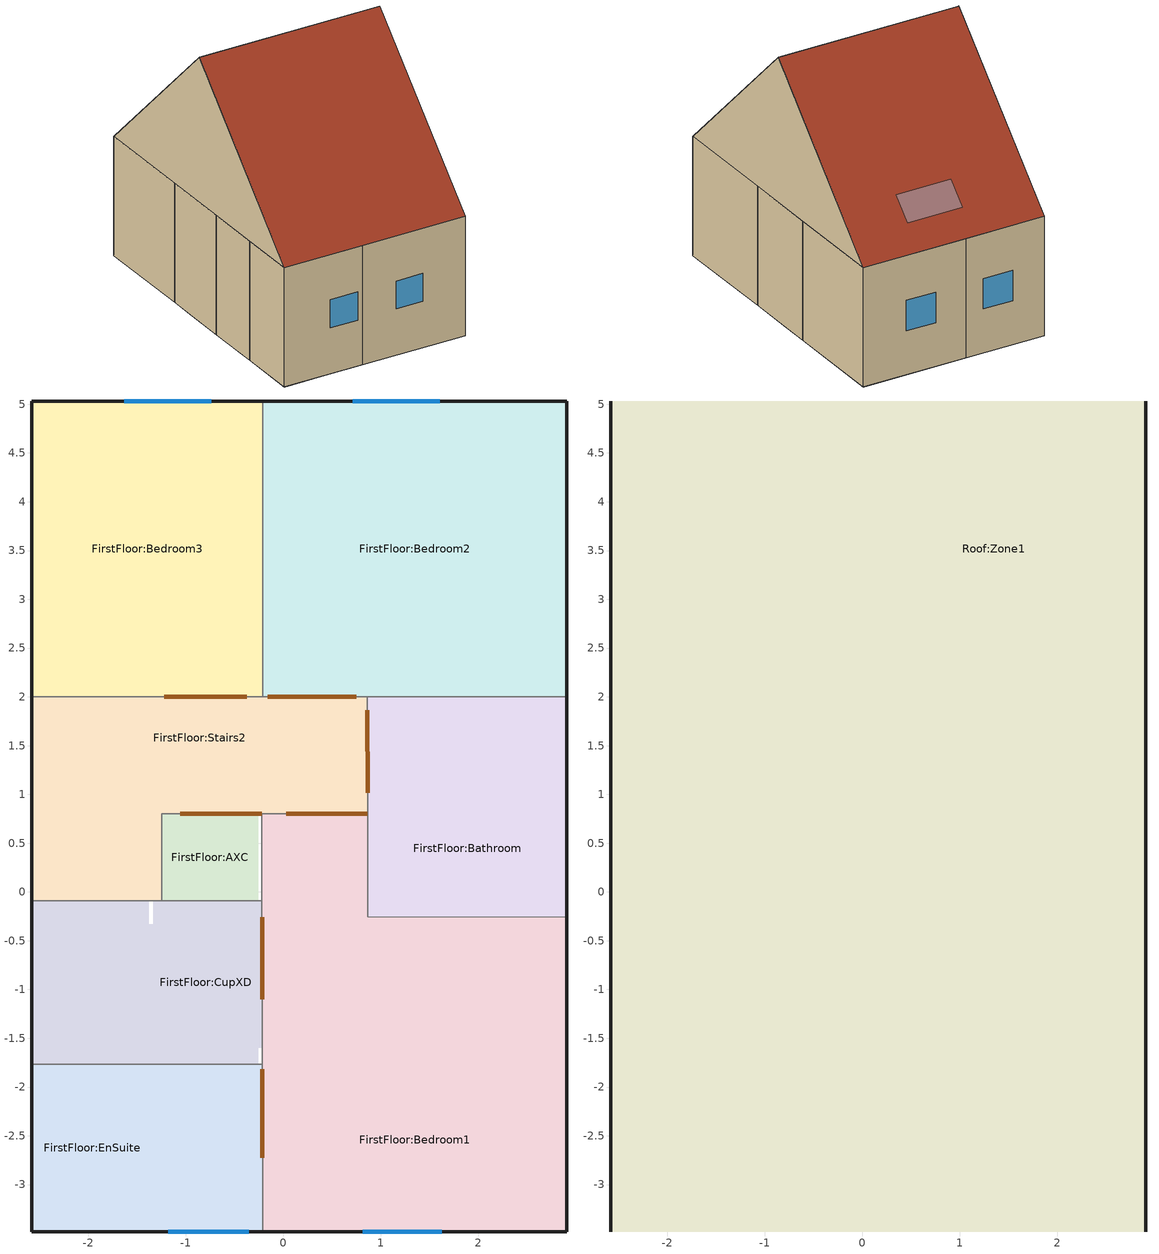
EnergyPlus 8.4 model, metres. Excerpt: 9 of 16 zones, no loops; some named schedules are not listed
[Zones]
FirstFloor:CupXD
 floor to GroundFloor:Stairs1 (Copy of Corby_(Floor) Ground Floor_NO tiles(carpet)_Internal_UKCODELEVEL3_Reversed_Rev): -1.51,-1.25 -2.58,-1.25 -2.58,-0.33 -1.51,-0.33 z3.5
 floor to GroundFloor:Hall (Copy of Corby_(Floor) Ground Floor_NO tiles(carpet)_Internal_UKCODELEVEL3_Reversed_Rev): -1.33,-1.25 -1.51,-1.25 -1.51,-0.33 -1.33,-0.33 z3.5; -0.26,-1.76 -1.33,-1.76 -1.33,-0.09 -0.26,-0.09 z3.5
 floor to GroundFloor:Kitchen (Copy of Corby_(Floor) Ground Floor_NO tiles(carpet)_Internal_UKCODELEVEL3_Reversed_Rev): -0.22,-1.6 -0.26,-1.6 -0.26,-0.09 -0.22,-0.09 z3.5
 floor to GroundFloor:StorageRoom (Copy of Corby_(Floor) Ground Floor_NO tiles(carpet)_Internal_UKCODELEVEL3_Reversed_Rev): -1.38,-0.33 -2.58,-0.33 -2.58,-0.09 -1.38,-0.09 z3.5
 floor to GroundFloor:WC (Copy of Corby_(Floor) Ground Floor_NO tiles(carpet)_Internal_UKCODELEVEL3_Reversed_Rev): -1.33,-1.76 -2.58,-1.76 -2.58,-1.25 -1.33,-1.25 z3.5
 wall outside (Copy of Corby_External Walls_UKCODELEVEL3): -2.58,-0.09 -2.58,-1.76 z3.5:7
 wall to FirstFloor:Stairs2 (Corby_Partition First Floor_Rev): -1.24,-0.09 -2.58,-0.09 z3.5:7
 wall to FirstFloor:AXC (Corby_Partition First Floor_Rev): -0.22,-0.09 -1.24,-0.09 z3.5:7
 wall to FirstFloor:Bedroom1 (Corby_Partition First Floor_Rev): -0.22,-1.76 -0.22,-0.09 z3.5:7
 wall to FirstFloor:EnSuite (Corby_Partition First Floor): -2.58,-1.76 -0.22,-1.76 z3.5:7
 door inside (Corby_Internal Doors_Rev): -0.22,-1.1 -0.22,-0.26 z3.6:6.1
FirstFloor:Stairs2
 floor to GroundFloor:Hall (Copy of Corby_(Floor) Ground Floor_NO tiles(carpet)_Internal_UKCODELEVEL3_Reversed_Rev): -1.24,-0.09 -1.38,-0.09 -1.38,0.8 -1.24,0.8 z3.5; -0.26,0.8 -1.38,0.8 -1.38,1.15 -0.26,1.15 z3.5
 floor to GroundFloor:Kitchen (Copy of Corby_(Floor) Ground Floor_NO tiles(carpet)_Internal_UKCODELEVEL3_Reversed_Rev): 0.86,0.8 -0.26,0.8 -0.26,1.15 0.86,1.15 z3.5
 floor to GroundFloor:StorageRoom (Copy of Corby_(Floor) Ground Floor_NO tiles(carpet)_Internal_UKCODELEVEL3_Reversed_Rev): -1.38,-0.09 -2.58,-0.09 -2.58,1.15 -1.38,1.15 z3.5
 floor to GroundFloor:LivingRoom (Copy of Corby_(Floor) Ground Floor_NO tiles(carpet)_Internal_UKCODELEVEL3_Reversed_Rev): 0.86,1.15 -2.58,1.15 -2.58,2 0.86,2 z3.5
 wall outside (Copy of Corby_External Walls_UKCODELEVEL3): -2.58,2 -2.58,-0.09 z3.5:7
 wall to FirstFloor:AXC (Corby_Partition First Floor): -1.24,-0.09 -1.24,0.8 z3.5:7
 wall to FirstFloor:AXC (Project partition): -1.24,0.8 -0.22,0.8 z3.5:7
 wall to FirstFloor:Bedroom1 (Corby_Partition First Floor): -0.22,0.8 0.86,0.8 z3.5:7
 wall to FirstFloor:Bathroom (Corby_Partition First Floor): 0.86,0.8 0.86,2 z3.5:7
 wall to FirstFloor:Bedroom2 (Corby_Partition First Floor): 0.86,2 -0.21,2 z3.5:7
 wall to FirstFloor:Bedroom3 (Corby_Partition First Floor): -0.21,2 -2.58,2 z3.5:7
 door inside (Corby_Internal Doors): -1.06,0.8 -0.22,0.8 / 0.03,0.8 0.86,0.8 / 0.86,1.02 0.86,1.86 / -0.37,2 -1.22,2 z3.6:6.1; 0.75,2 -0.16,2 z3.6:6.11
FirstFloor:AXC
 floor to GroundFloor:Hall (Copy of Corby_(Floor) Ground Floor_NO tiles(carpet)_Internal_UKCODELEVEL3_Reversed_Rev): -0.26,-0.09 -1.24,-0.09 -1.24,0.8 -0.26,0.8 z3.5
 wall to FirstFloor:Bedroom1 (Corby_Partition First Floor): -0.22,-0.09 -0.22,0.8 z3.5:7
FirstFloor:EnSuite
 floor to GroundFloor:Hall (Copy of Corby_(Floor) Ground Floor_NO tiles(carpet)_Internal_UKCODELEVEL3_Reversed_Rev): -0.26,-3.49 -1.33,-3.49 -1.33,-1.76 -0.26,-1.76 z3.5
 floor to GroundFloor:Dining (Copy of Corby_(Floor) Ground Floor_NO tiles(carpet)_Internal_UKCODELEVEL3_Reversed_Rev): -0.21,-3.49 -0.26,-3.49 -0.26,-1.76 -0.22,-1.76 z3.5
 floor to GroundFloor:WC (Copy of Corby_(Floor) Ground Floor_NO tiles(carpet)_Internal_UKCODELEVEL3_Reversed_Rev): -1.33,-3.49 -2.58,-3.49 -2.58,-1.76 -1.33,-1.76 z3.5
 wall outside (Copy of Corby_External Walls_UKCODELEVEL3): -2.58,-1.76 -2.58,-3.49 -0.21,-3.49 z3.5:7
 wall to FirstFloor:Bedroom1 (Corby_Partition First Floor_Rev): -0.21,-3.49 -0.22,-1.76 z3.5:7
 window (1001): -1.18,-3.49 -0.35,-3.49 z4.85:5.68
 door inside (Corby_Internal Doors_Rev): -0.21,-2.72 -0.22,-1.82 z3.6:6.1
FirstFloor:Bedroom1
 floor to GroundFloor:Kitchen (Copy of Corby_(Floor) Ground Floor_NO tiles(carpet)_Internal_UKCODELEVEL3_Reversed_Rev): 2.91,-1.6 0.87,-1.6 0.87,-0.25 2.91,-0.26 z3.5; 0.87,-1.6 -0.22,-1.6 -0.22,0.8 0.86,0.8 z3.5
 floor to GroundFloor:Dining (Copy of Corby_(Floor) Ground Floor_NO tiles(carpet)_Internal_UKCODELEVEL3_Reversed_Rev): 2.91,-3.49 -0.21,-3.49 -0.22,-1.6 2.91,-1.6 z3.5
 wall outside (Copy of Corby_External Walls_UKCODELEVEL3): -0.21,-3.49 2.91,-3.49 2.91,-0.26 z3.5:7
 wall to FirstFloor:Bathroom (Corby_Partition First Floor): 2.91,-0.26 0.87,-0.25 0.86,0.8 z3.5:7
 window (1002): 0.81,-3.49 1.63,-3.49 z4.87:5.68
FirstFloor:Bathroom
 floor to GroundFloor:Kitchen (Copy of Corby_(Floor) Ground Floor_NO tiles(carpet)_Internal_UKCODELEVEL3_Reversed_Rev): 2.91,-0.26 0.87,-0.25 0.86,1.15 2.91,1.15 z3.5
 floor to GroundFloor:LivingRoom (Copy of Corby_(Floor) Ground Floor_NO tiles(carpet)_Internal_UKCODELEVEL3_Reversed_Rev): 2.91,1.15 0.86,1.15 0.86,2 2.91,2 z3.5
 wall outside (Copy of Corby_External Walls_UKCODELEVEL3): 2.91,-0.26 2.91,2 z3.5:7
 wall to FirstFloor:Bedroom2 (Corby_Partition First Floor): 2.91,2 0.86,2 z3.5:7
FirstFloor:Bedroom3
 floor to GroundFloor:LivingRoom (Copy of Corby_(Floor) Ground Floor_NO tiles(carpet)_Internal_UKCODELEVEL3_Reversed_Rev): -0.21,2 -2.58,2 -2.58,5.03 -0.21,5.03 z3.5
 wall outside (Copy of Corby_External Walls_UKCODELEVEL3): -0.21,5.03 -2.58,5.03 -2.58,2 z3.5:7
 wall to FirstFloor:Bedroom2 (Corby_Partition First Floor): -0.21,2 -0.21,5.03 z3.5:7
 window (1001): -0.74,5.03 -1.63,5.03 z4.79:5.68
FirstFloor:Bedroom2
 floor to GroundFloor:LivingRoom (Copy of Corby_(Floor) Ground Floor_NO tiles(carpet)_Internal_UKCODELEVEL3_Reversed_Rev): 2.91,2 -0.21,2 -0.21,5.03 2.91,5.03 z3.5
 wall outside (Copy of Corby_External Walls_UKCODELEVEL3): 2.91,2 2.91,5.03 -0.21,5.03 z3.5:7
 window (1001): 1.6,5.03 0.71,5.03 z4.79:5.68
Roof:Zone1
 floor to FirstFloor:Stairs2 (Project semi-exposed ceiling_Rev): -1.24,-0.09 -2.58,-0.09 -2.58,0.8 -1.24,0.8 z7; 0.86,0.8 -2.58,0.8 -2.58,2 0.86,2 z7
 floor to FirstFloor:AXC (Project semi-exposed ceiling_Rev): -0.22,-0.09 -1.24,-0.09 -1.24,0.8 -0.22,0.8 z7
 floor to FirstFloor:Bedroom1 (Project semi-exposed ceiling_Rev): 2.91,-3.49 0.87,-3.49 0.87,-0.25 2.91,-0.26 z7; 0.87,-3.49 -0.21,-3.49 -0.22,0.8 0.86,0.8 z7
 floor to FirstFloor:Bathroom (Project semi-exposed ceiling_Rev): 2.91,-0.26 0.87,-0.25 0.86,2 2.91,2 z7
 floor to FirstFloor:CupXD (Project semi-exposed ceiling_Rev): -0.22,-1.76 -2.58,-1.76 -2.58,-0.09 -0.22,-0.09 z7
 floor to FirstFloor:EnSuite (Project semi-exposed ceiling_Rev): -0.21,-3.49 -2.58,-3.49 -2.58,-1.76 -0.22,-1.76 z7
 floor to FirstFloor:Bedroom3 (Project semi-exposed ceiling_Rev): -0.21,2 -2.58,2 -2.58,5.03 -0.21,5.03 z7
 floor to FirstFloor:Bedroom2 (Project semi-exposed ceiling_Rev): 2.91,2 -0.21,2 -0.21,5.03 2.91,5.03 z7
 wall outside (Copy of Corby_External Walls_UKCODELEVEL3): -2.58,5.03,7 -2.58,-3.49,7 -2.58,0.77,11.25; 2.91,-3.49,7 2.91,5.03,7 2.91,0.77,11.25
 roof outside (Copy of Corby_Roof_UKCODELEVEL3): -2.58,-3.49,7 2.91,-3.49,7 2.91,0.77,11.25 -2.58,0.77,11.25; 2.91,5.03,7 -2.58,5.03,7 -2.58,0.77,11.25 2.91,0.77,11.25
shading: 1.25,4.53,7.64 -0.4,4.53,7.64 -0.4,3.96,8.21 1.25,3.96,8.21
[Building]
Building: North Axis {deg}=135; Terrain=Suburbs; Loads Convergence Tolerance Value=0.04; Temperature Convergence Tolerance Value {deltaC}=0.4; Solar Distribution=FullExterior; Maximum Number of Warmup Days=25; Minimum Number of Warmup Days=6
[Site:Location]
Corby Project: Latitude {deg}=53; Longitude {deg}=-1.25; Time Zone {hr}=0; Elevation {m}=117
[SizingPeriod:DesignDay] Day of Month=15; Humidity Condition Type=WetBulb; Barometric Pressure {Pa}=99927.3; Wind Direction {deg}=0; Rain Indicator=No; Snow Indicator=No
Name | Month | Day Type | Maximum Dry-Bulb Temperature {C} | Daily Dry-Bulb Temperature Range {deltaC} | Wetbulb or DewPoint at Maximum Dry-Bulb {C} | Wind Speed {m/s} | Daylight Saving Time Indicator | Sky Clearness
Summer Design Day in Corby Project Jul | 7 | SummerDesignDay | 26.1 | 8.9 | 18.2 | 0 | Yes | 0.98
Winter Design Day in Corby Project | 1 | WinterDesignDay | -4.2 | 0 | -4.2 | 12.8 | No | 0
[Site:GroundTemperature:BuildingSurface]
15, 15, 15, 15, 15, 15, 15, 15, 15, 15, 15, 15
[Site:GroundTemperature:FCfactorMethod]
January Ground Temperature {C}=6.2; February Ground Temperature {C}=4.12; March Ground Temperature {C}=3.56; April Ground Temperature {C}=4.05; May Ground Temperature {C}=6.86; June Ground Temperature {C}=10; July Ground Temperature {C}=12.96; August Ground Temperature {C}=15.1; September Ground Temperature {C}=15.73; October Ground Temperature {C}=14.72; November Ground Temperature {C}=12.3; December Ground Temperature {C}=9.24
[Site:GroundTemperature:Shallow]
15, 15, 15, 15, 15, 15, 15, 15, 15, 15, 15, 15
[Site:GroundTemperature:Deep]
15, 15, 15, 15, 15, 15, 15, 15, 15, 15, 15, 15
[Site:GroundReflectance]
0.2, 0.2, 0.2, 0.2, 0.2, 0.2, 0.2, 0.2, 0.2, 0.2, 0.2, 0.2
[Site:GroundReflectance:SnowModifier]
1, 1
[Site:WaterMainsTemperature]
Calculation Method=Correlation; Annual Average Outdoor Air Temperature {C}=10; Maximum Difference In Monthly Average Outdoor Air Temperatures {deltaC}=20
[Material] Roughness=Rough
Name | Thickness {m} | Conductivity {W/m-K} | Density {kg/m3} | Specific Heat {J/kg-K} | Thermal Absorptance | Solar Absorptance | Visible Absorptance
Earth common_0.2 | 0.2 | 1.28 | 1460 | 880 | 0.9 | 0.7 | 0.7
Concrete Block (Lightweight)_0.15 | 0.15 | 0.19 | 600 | 1000 | 0.9 | 0.6 | 0.6
Corby_Rubber EPDM_0.005 | 0.005 | 0.17 | 1180 | 1470 | 0.9 | 0.7 | 0.7
Corby_Fibre Reinforced Screed_0.05 | 0.05 | 50 | 7800 | 502 | 0.9 | 0.7 | 0.7
Wilton Carpet_0.005 | 0.005 | 0.06 | 186.3 | 1360 | 0.9 | 0.6 | 0.6
Corby_PUR Insulation Board_0.0611 | 0.0611 | 0.026 | 12 | 1030 | 0.9 | 0.7 | 0.7
Plasterboard (wallboard)_0.0125 | 0.0125 | 0.21 | 900 | 1000 | 0.9 | 0.6 | 0.6
Stainless Steel_0.07 | 0.07 | 17 | 7900 | 1000 | 0.3 | 0.3 | 0.3
Min wool quilt 250 mm_0.025 | 0.025 | 0.04 | 12 | 1030 | 0.9 | 0.6 | 0.6
Corby_Brick Pier_0.1025 | 0.1025 | 0.96 | 650 | 2000 | 0.9 | 0.7 | 0.7
EPS Expanded Polystyrene (Heavyweight)_0.0704 | 0.0704 | 0.035 | 25 | 1400 | 0.9 | 0.6 | 0.6
Concrete 1800  kg/m3_0.1 | 0.1 | 1.13 | 1800 | 1000 | 0.9 | 0.6 | 0.6
Perlite Plastering_0.0125 | 0.0125 | 0.08 | 400 | 837 | 0.9 | 0.5 | 0.5
Gypsum Plasterboard_0.2 | 0.2 | 0.25 | 900 | 1000 | 0.9 | 0.5 | 0.5
Oak (Radial)_0.025 | 0.025 | 0.19 | 700 | 2390 | 0.9 | 0.78 | 0.78
Gypsum Plasterboard_0.025 | 0.025 | 0.25 | 900 | 1000 | 0.9 | 0.5 | 0.5
Plywood (Heavyweight)_0.01 | 0.01 | 0.15 | 700 | 1420 | 0.9 | 0.78 | 0.78
MW Glass Wool (rolls)_0.1319 | 0.1319 | 0.04 | 12 | 840 | 0.9 | 0.6 | 0.6
Cast Concrete (Lightweight)_0.1 | 0.1 | 0.38 | 1200 | 1000 | 0.9 | 0.6 | 0.6
Plasterboard_0.013 | 0.013 | 0.25 | 2800 | 896 | 0.9 | 0.5 | 0.5
Corby_Roof Tile_0.102 | 0.102 | 1.1 | 2100 | 837 | 0.9 | 0.7 | 0.7
Chipboard_0.05 | 0.05 | 0.15 | 800 | 2093 | 0.9 | 0.78 | 0.78
Chipboard_0.1 | 0.1 | 0.15 | 800 | 2093 | 0.9 | 0.78 | 0.78
Plywood deck_0.018 | 0.018 | 0.13 | 500 | 1500 | 0.9 | 0.78 | 0.78
Min wool quilt 250 mm_0.0992 | 0.0992 | 0.04 | 12 | 1030 | 0.9 | 0.6 | 0.6
[Material:NoMass] Roughness=Rough; Thermal Absorptance=0.9; Solar Absorptance=0.7; Visible Absorptance=0.7
Name | Thermal Resistance {m2-K/W}
4_RVAL_2 | 0.17
4_RVAL_6; 11_RVAL_2; 23_RVAL_3 | 0.15
22_RVAL_2 | 0.18
[WindowMaterial:SimpleGlazingSystem]
Simple 1001: U-Factor {W/m2-K}=2.1; Solar Heat Gain Coefficient=0.687; Visible Transmittance=0.744
[WindowMaterial:Glazing] Optical Data Type=SpectralAverage; Thickness {m}=0.004; Front Side Solar Reflectance at Normal Incidence=0.075; Back Side Solar Reflectance at Normal Incidence=0.075; Front Side Visible Reflectance at Normal Incidence=0.081; Back Side Visible Reflectance at Normal Incidence=0.081; Infrared Transmittance at Normal Incidence=0; Front Side Infrared Hemispherical Emissivity=0.84; Conductivity {W/m-K}=1; Dirt Correction Factor for Solar and Visible Transmittance=1
Name | Solar Transmittance at Normal Incidence | Visible Transmittance at Normal Incidence | Back Side Infrared Hemispherical Emissivity
63 | 0.816 | 0.892 | 0.84
66 | 0.62 | 0.847 | 0.1
[WindowMaterial:Gas]
1017: Gas Type=Air; Thickness {m}=0.012
[Construction]
Corby_Partition First Floor: Plasterboard (wallboard)_0.0125, Stainless Steel_0.07, Min wool quilt 250 mm_0.025, Plasterboard (wallboard)_0.0125
Corby_Partition First Floor_Rev: Plasterboard (wallboard)_0.0125, Min wool quilt 250 mm_0.025, Stainless Steel_0.07, Plasterboard (wallboard)_0.0125
Copy of Corby_External Walls_UKCODELEVEL3: Corby_Brick Pier_0.1025, EPS Expanded Polystyrene (Heavyweight)_0.0704, Concrete 1800  kg/m3_0.1, Perlite Plastering_0.0125, Gypsum Plasterboard_0.2
Corby_Internal Doors; Corby_Internal Doors_Rev: Oak (Radial)_0.025
Project partition: Gypsum Plasterboard_0.025, 11_RVAL_2, Gypsum Plasterboard_0.025
Project semi-exposed ceiling_Rev: Plasterboard_0.013, 22_RVAL_2, Cast Concrete (Lightweight)_0.1, MW Glass Wool (rolls)_0.1319, Plywood (Heavyweight)_0.01
Copy of Corby_Roof_UKCODELEVEL3: Corby_Roof Tile_0.102, Chipboard_0.05, 23_RVAL_3, Chipboard_0.1, Plywood deck_0.018, Min wool quilt 250 mm_0.0992
1001: Simple 1001
1002: 63, 1017, 66
[Construction:InternalSource]
Copy of Corby_(Floor) Ground Floor_NO tiles(carpet)_Internal_UKCODELEVEL3_Reversed_Rev: 7, 7, 2, 0.2, Earth common_0.2, 4_RVAL_2, Concrete Block (Lightweight)_0.15, Corby_Rubber EPDM_0.005, Corby_PUR Insulation Board_0.0611, 4_RVAL_6, Corby_Fibre Reinforced Screed_0.05, Wilton Carpet_0.005
[Zone] Type=1; Multiplier=1; Zone Inside Convection Algorithm=TARP
Name | Volume {m3} | Floor Area {m2}
FirstFloor:Stairs2 | 16.0739 | 4.5926
FirstFloor:AXC | 3.2088 | 0.9168
FirstFloor:Bedroom1 | 31.9752 | 9.1358
FirstFloor:Bathroom | 13.3789 | 3.8225
FirstFloor:CupXD | 11.798 | 3.3709
FirstFloor:EnSuite | 9.6746 | 2.7642
FirstFloor:Bedroom3 | 18.9145 | 5.4041
FirstFloor:Bedroom2 | 25.9767 | 7.4219
Roof:Zone1 | 62.825 | 33.726
[People] Number of People Calculation Method=People; Fraction Radiant=0.3; Sensible Heat Fraction=AutoCalculate; Carbon Dioxide Generation Rate {m3/s-W}=3.82e-08; Enable ASHRAE 55 Comfort Warnings=Yes; Mean Radiant Temperature Calculation Type=ZoneAveraged; Work Efficiency Schedule=Work efficiency; Clothing Insulation Calculation Method=ClothingInsulationSchedule; Air Velocity Schedule=AirVelocitySchedule
Name | Zone or ZoneList | Number of People Schedule | Number of People | Activity Level Schedule | Clothing Insulation Schedule | Thermal Comfort Model 1 Type | Thermal Comfort Model 2 Type | Thermal Comfort Model 3 Type
People FirstFloor:Stairs2 | FirstFloor:Stairs2 | Dwell_DomCirculation_Occ | 2 | Activity Schedule 11671 | Clothing Schedule 11671 | AdaptiveASH55 | AdaptiveCEN15251
People FirstFloor:AXC | FirstFloor:AXC | Ware_WareStore_Equip | 0 | Activity Schedule 11682 | Clothing Schedule 11682 | AdaptiveASH55 | AdaptiveCEN15251
People FirstFloor:Bedroom1 | FirstFloor:Bedroom1 | Dwell_DomBed_Occ | 2 | Activity Schedule 11689 | Clothing Schedule 11689 | AdaptiveCEN15251
People FirstFloor:Bathroom | FirstFloor:Bathroom | Dwell_DomBath_Occ | 2 | Activity Schedule 11700 | Clothing Schedule 11700 | AdaptiveASH55 | AdaptiveCEN15251
People FirstFloor:CupXD | FirstFloor:CupXD | Off 24/7 | 0 | Activity Schedule 11708 | Clothing Schedule 11708 | AdaptiveASH55 | AdaptiveCEN15251
People FirstFloor:EnSuite | FirstFloor:EnSuite | Dwell_DomBath_Occ | 2 | Activity Schedule 11716 | Clothing Schedule 11716 | AdaptiveASH55 | AdaptiveCEN15251
People FirstFloor:Bedroom3 | FirstFloor:Bedroom3 | Dwell_DomBed_Occ | 2 | Activity Schedule 11723 | Clothing Schedule 11723 | AdaptiveASH55 | AdaptiveCEN15251
People FirstFloor:Bedroom2 | FirstFloor:Bedroom2 | Dwell_DomBed_Occ | 2 | Activity Schedule 11730 | Clothing Schedule 11730 | AdaptiveASH55 | AdaptiveCEN15251
People Roof:Zone1 | Roof:Zone1 | Off 24/7 | 0 | Activity Schedule 42693 | Clothing Schedule 42693 | Fanger | AdaptiveASH55 | AdaptiveCEN15251
[Lights] Design Level Calculation Method=LightingLevel; Return Air Fraction=0; Fraction Radiant=0; Fraction Visible=0.18; Fraction Replaceable=1
Name | Zone or ZoneList | Schedule | Lighting Level {W}
FirstFloor:Stairs2 General lighting 1 | FirstFloor:Stairs2 | Dwell_DomCirculation_Light | 12
FirstFloor:AXC General lighting 1 | FirstFloor:AXC | Ware_WareStore_Light | 12
FirstFloor:Bedroom1 General lighting 1 | FirstFloor:Bedroom1 | Dwell_DomBed_Light | 36
FirstFloor:Bathroom General lighting 1 | FirstFloor:Bathroom | Dwell_DomBath_Light | 12
FirstFloor:EnSuite General lighting 1 | FirstFloor:EnSuite | Dwell_DomBath_Light | 12
FirstFloor:Bedroom3 General lighting 1 | FirstFloor:Bedroom3 | Dwell_DomBed_Light | 36
FirstFloor:Bedroom2 General lighting 1 | FirstFloor:Bedroom2 | Dwell_DomBed_Light | 36
[ElectricEquipment] Design Level Calculation Method=EquipmentLevel; Fraction Lost=0
Name | Zone or ZoneList | Schedule | Design Level {W} | Fraction Latent | Fraction Radiant
FirstFloor:Bedroom1 MI gain 2 | FirstFloor:Bedroom1 | Dwell_DomBed1_EH_Corby_Hairdryer | 800 | 0 | 0
FirstFloor:Bedroom3 MI gain 2 | FirstFloor:Bedroom3 | Dwell_DomBed3_EH_Corby_EnergySaver | 55 | 0.16 | 0.84
FirstFloor:Bedroom3 MI gain 3 | FirstFloor:Bedroom3 | Dwell_DomBed3_EH_Corby_EnergySaver | 20 | 0 | 0
FirstFloor:Bedroom3 MI gain 4 | FirstFloor:Bedroom3 | Dwell_DomBed3_EH_Corby_Monitor | 55 | 0 | 0
FirstFloor:Bedroom3 MI gain 5 | FirstFloor:Bedroom3 | Dwell_DomBed3_EH_Corby_Printer | 10 | 0 | 0
[ZoneInfiltration:DesignFlowRate] Schedule=On 24/7; Design Flow Rate Calculation Method=Flow/zone; Constant Term Coefficient=0.606; Temperature Term Coefficient=0.03636; Velocity Term Coefficient=0.1177; Velocity Squared Term Coefficient=0
Name | Zone or ZoneList | Design Flow Rate {m3/s}
FirstFloor:Stairs2 Infiltration | FirstFloor:Stairs2 | 0.00057
FirstFloor:AXC Infiltration | FirstFloor:AXC | 0
FirstFloor:Bedroom1 Infiltration | FirstFloor:Bedroom1 | 0.002592
FirstFloor:Bathroom Infiltration | FirstFloor:Bathroom | 0.000615
FirstFloor:CupXD Infiltration | FirstFloor:CupXD | 0.000456
FirstFloor:EnSuite Infiltration | FirstFloor:EnSuite | 0.00167
FirstFloor:Bedroom3 Infiltration | FirstFloor:Bedroom3 | 0.002203
FirstFloor:Bedroom2 Infiltration | FirstFloor:Bedroom2 | 0.002511
Roof:Zone1 Infiltration | Roof:Zone1 | 0.011928
[ZoneVentilation:DesignFlowRate] Design Flow Rate Calculation Method=Flow/zone; Ventilation Type=NATURAL; Fan Pressure Rise {Pa}=0; Fan Total Efficiency=1; Constant Term Coefficient=1; Temperature Term Coefficient=0; Velocity Term Coefficient=0; Velocity Squared Term Coefficient=0; Minimum Indoor Temperature {C}=-100; Maximum Indoor Temperature {C}=100; Delta Temperature {deltaC}=2; Minimum Outdoor Temperature {C}=-100; Maximum Outdoor Temperature {C}=100; Maximum Wind Speed {m/s}=40
Name | Zone or ZoneList | Schedule | Design Flow Rate {m3/s}
FirstFloor:Bedroom1 Nat Vent | FirstFloor:Bedroom1 | Dwell_DomBed_Occ | 0.004441
FirstFloor:Bathroom Nat Vent | FirstFloor:Bathroom | Dwell_DomBath_Occ | 0.00223
FirstFloor:EnSuite Nat Vent | FirstFloor:EnSuite | Dwell_DomBath_Occ | 0.001612
FirstFloor:Bedroom3 Nat Vent | FirstFloor:Bedroom3 | Dwell_DomBed_Occ | 0.002627
FirstFloor:Bedroom2 Nat Vent | FirstFloor:Bedroom2 | Dwell_DomBed_Occ | 0.003608
Roof:Zone1 Nat Vent | Roof:Zone1 | Off 24/7 | 0.087257
[EnergyManagementSystem:Sensor] Output:Variable or Output:Meter Index Key=FirstFloor:Stairs2
Name | Output:Variable or Output:Meter
FirstFloor_Stairs2_People_Gains | Zone People Sensible Heating Rate
FirstFloor_Stairs2_Op_Temp | Zone Operative Temperature
